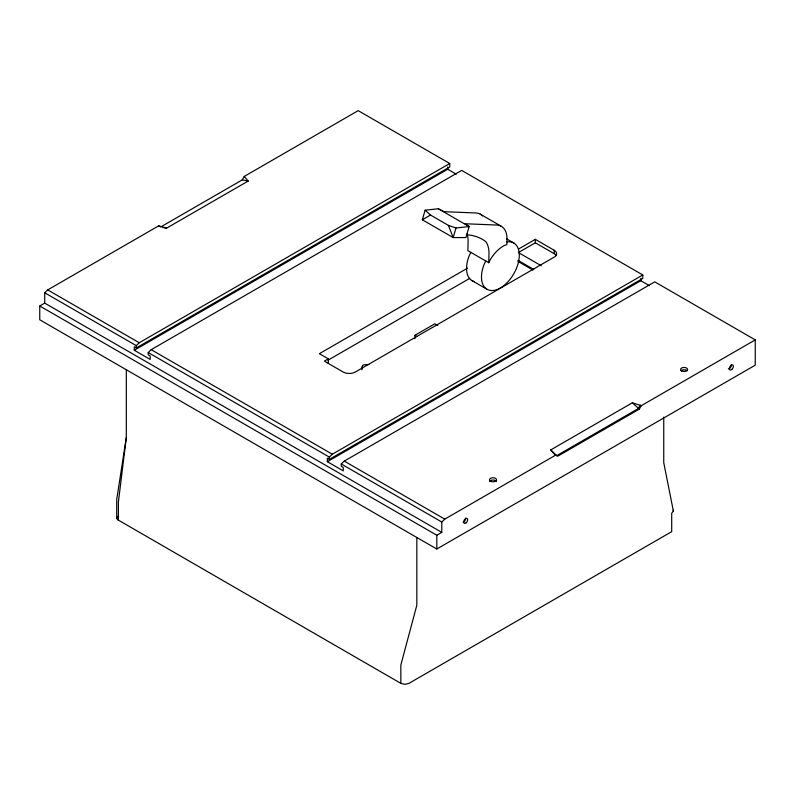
<?xml version="1.0" encoding="UTF-8"?>
<svg xmlns="http://www.w3.org/2000/svg" width="795" height="795" viewBox="0 0 795 795"><rect width="100%" height="100%" fill="white"/><g stroke="black" fill="none" stroke-linecap="round" stroke-linejoin="round"><path stroke-width="1.19" d="M44.729 303.114L39.75 305.986L39.75 319.779L436.813 549.017L755.25 365.163L755.25 339.892L654.742 281.857L344.265 461.11L341.274 463.982L341.274 466.277L343.261 467.43L343.261 470.878L327.341 461.686L327.341 458.238L329.329 459.381L642.797 278.409L642.797 274.961L461.686 170.398L151.199 349.671L148.218 352.543L148.218 354.838L150.205 355.991L150.205 359.439L134.285 350.247L134.285 346.799L136.273 347.952L449.741 166.95L449.741 163.502L358.187 110.644L244.254 176.43L242.256 179.879L160.66 226.992L158.672 225.84L47.71 289.907L44.729 292.779L44.729 303.114L441.781 532.352L441.781 522.017L444.773 519.145L555.725 455.078M134.285 350.247L447.754 169.246L447.754 166.95M327.341 461.686L640.81 280.715L640.81 278.409M467.043 233.849A31.76 18.345 -60 0 1 468.086 241.799L467.867 250.654L488.766 262.728L488.985 253.863A31.76 18.345 -60 0 0 485.725 241.561A99.912 57.687 -60 0 0 466.367 234.734M126.316 369.715L126.316 437.518L118.405 501.913L118.405 520.308M361.904 369.764L362.341 366.316A2.812 1.63 0 0 1 365.163 364.696L368.83 364.537M126.316 437.518L116.706 499.588L116.706 517.982L117.471 519.602L400.928 683.412L404.884 684.356L408.868 683.402L671.705 531.656L671.705 513.262L673.355 510.956L663.745 462.69L663.745 417.077M116.706 517.982L117.471 516.353M488.766 262.728L490.386 259.498A26.742 15.443 -60 0 1 503.901 245.734L506.872 244.562L507.001 239.464A27.358 15.791 -60 0 0 496.796 225.045L464.976 223.743L469.149 226.575L465.93 237.556L453.18 237.586L422.324 219.778L425.136 210.178L438.303 208.767L444.077 211.679L475.897 212.981A27.358 15.791 -60 0 1 482.525 215.892M438.303 208.767L469.149 226.575L455.992 227.986L453.18 237.586L448.42 225.392L430.512 215.057L425.136 210.178M470.859 252.383L469.358 255.374A26.742 15.443 -60 0 0 474.526 281.649M485.785 260.998L484.284 264A26.742 15.443 -60 0 0 491.558 290.543A26.742 15.443 -60 0 0 517.644 265.083A26.742 15.443 -60 0 0 506.962 241.869M640.313 405.092L638.325 408.541L556.719 455.654L550.746 449.91L632.353 402.797L641.307 405.669L755.25 339.892M550.746 449.91L554.731 454.511L557.712 456.231L639.319 409.117L641.307 405.669M136.273 347.952L136.273 345.646L139.264 342.754L449.741 163.502M329.329 459.381L329.329 457.085L332.32 454.213L642.797 274.961M163.045 227.45L166.632 228.135L248.229 181.031L244.254 176.43M422.324 219.778L430.512 215.057M467.569 268.124L319.381 353.686L328.335 358.853L328.335 363.454M328.335 358.853L324.36 361.149L343.261 372.07A8.447 4.879 0 0 0 355.206 372.07L554.96 256.676A8.437 4.849 0.3 0 0 554.204 250.286L535.323 239.345L518.41 249.113M327.977 360.215L469.726 278.369M535.323 239.345L535.323 242.793L518.41 252.562L541.216 265.729M414.911 338.74L414.911 335.291L434.815 323.803L437.807 325.523M39.75 305.986L436.813 535.234L441.781 532.352M242.256 179.879L248.229 181.031M158.672 225.84L166.632 228.135M448.42 225.392L455.992 227.986M447.754 169.246L456.25 174.155M640.81 280.715L649.306 285.614M535.323 242.793L554.234 253.714A8.447 4.869 0 0 1 556.063 255.294M480.21 214.113L501.108 226.178M506.663 238.898L514.127 243.21M517.913 260.313L533.773 269.475M517.952 261.406L532.968 270.071M471.723 280.456L486.649 289.072M639.319 409.117L632.353 402.797M414.911 335.291L416.908 336.444M47.71 289.907L139.264 342.754M151.199 349.671L332.32 454.213M344.265 461.11L444.773 519.145M148.218 352.543L329.329 457.085M44.729 292.779L136.273 345.646M341.274 463.982L441.781 522.017M673.166 510.122L673.355 510.956M554.234 250.266L554.234 253.714M436.813 535.234L436.813 549.017M416.828 537.44L416.828 605.243L400.849 664.978L400.849 683.372M362.341 366.316L362.341 368.622M489.631 481.561A3.518 2.027 0 0 1 493.029 480.051A3.518 2.027 0 0 1 496.428 481.561M681.047 370.758A3.518 2.027 0 0 1 687.148 370.758M465.602 518.012A2.812 1.63 -60 0 1 463.157 522.236M731.301 364.607A2.812 1.63 -60 0 1 730.585 367.439A2.812 1.63 -60 0 1 728.379 368.88M490.545 481.223A3.518 2.027 0 0 0 496.428 480.309A3.518 2.027 0 0 0 492.125 477.825A3.518 2.027 0 0 0 490.545 481.223M681.613 370.917A3.518 2.027 0 0 0 687.496 370.003A3.518 2.027 0 0 0 683.183 367.519A3.518 2.027 0 0 0 681.613 370.917M466.178 522.792A2.812 1.63 -60 0 0 467.072 518.429A2.812 1.63 -60 0 0 463.743 521.381A2.812 1.63 -60 0 0 466.178 522.792M731.887 369.387A2.812 1.63 -60 0 0 732.771 365.024A2.812 1.63 -60 0 0 729.442 367.976A2.812 1.63 -60 0 0 731.887 369.387"/></g></svg>
